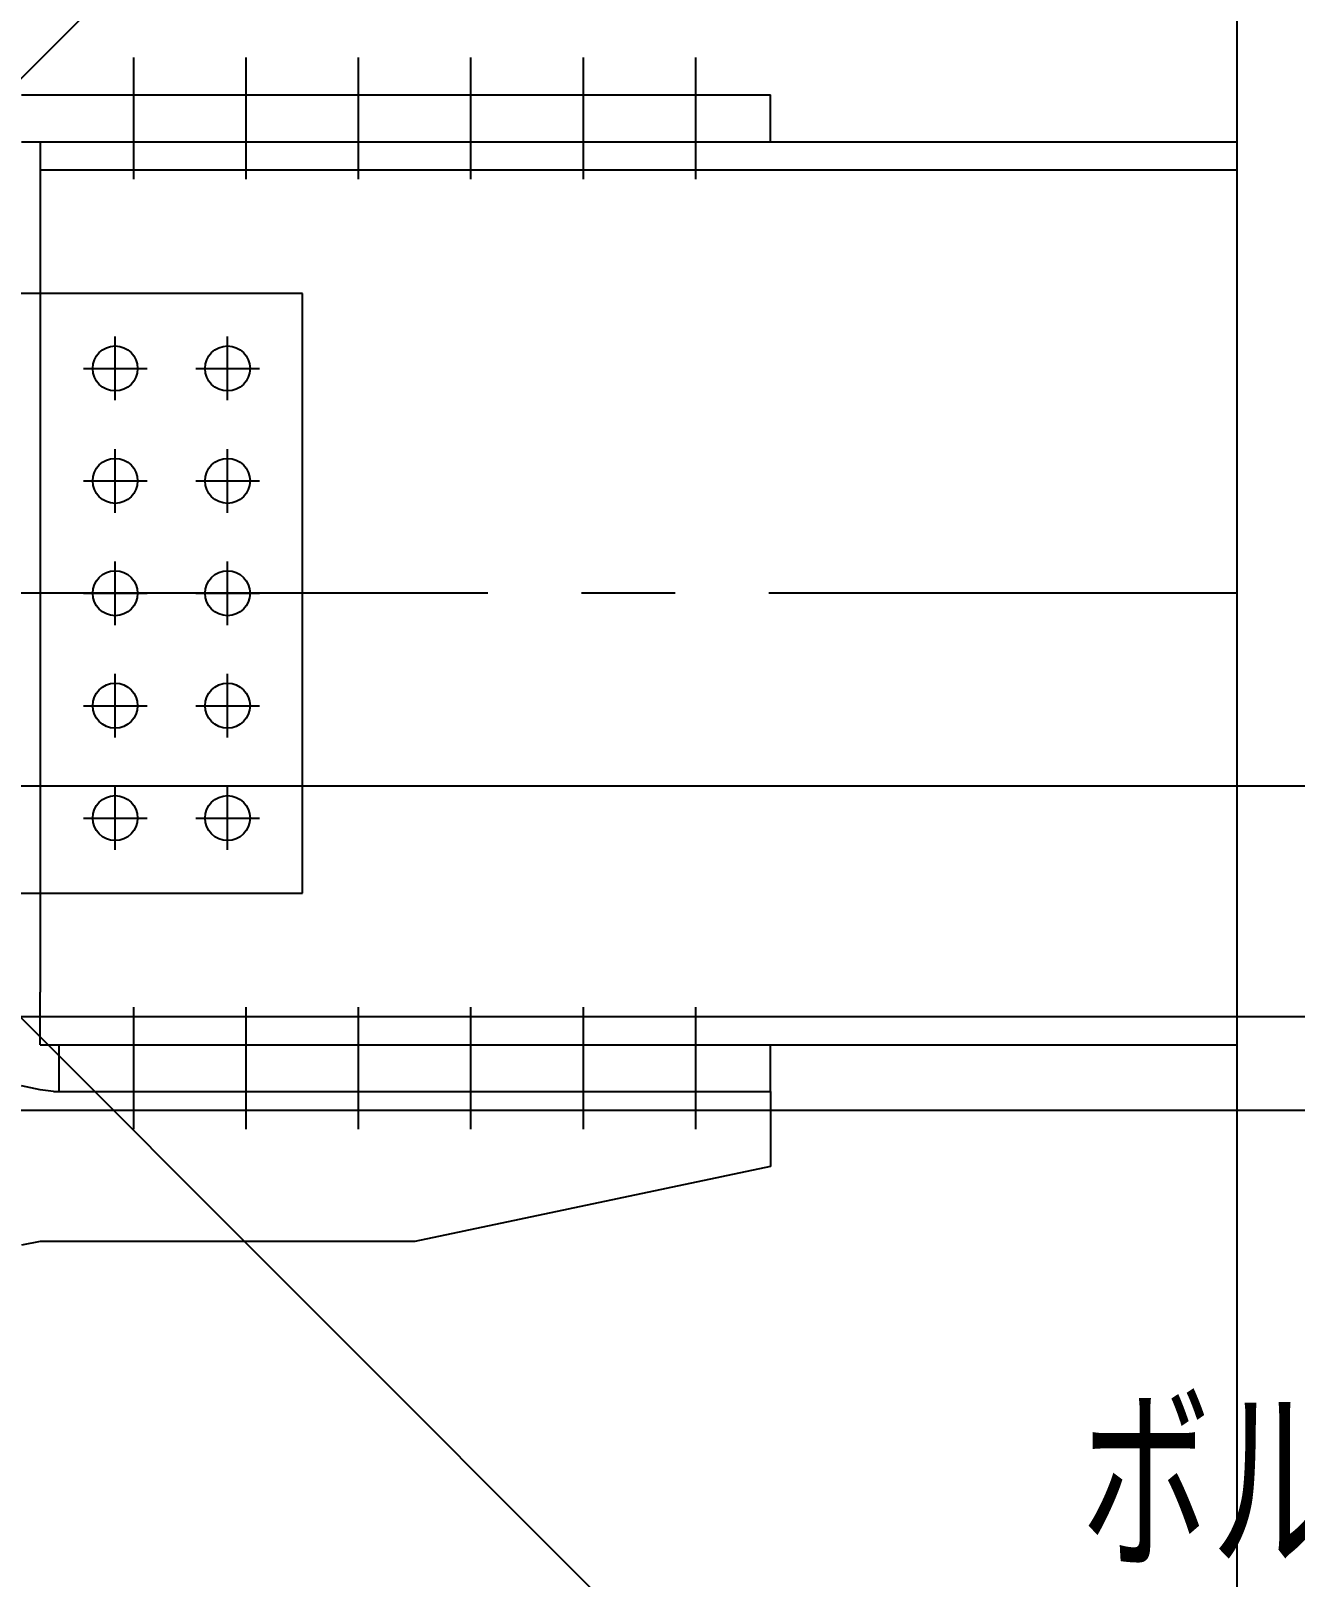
# Model space of a CAD drawing. Extents: x -668440 to 1010955, y -1678500 to 210463.
# Drawn here: x -387504 to -380753, y -899570 to -891317 of the extents above; entities that cross this region are included whole.
import ezdxf
from ezdxf.enums import TextEntityAlignment as Align

# ---------------------------------------------------------------- set-up
doc = ezdxf.new("R2010")
doc.units = 0
doc.header["$MEASUREMENT"] = 0
doc.linetypes.add('CENTER', pattern=[2, 1.25, -0.25, 0.25, -0.25])
doc.layers.get('0').update_dxf_attribs({"color": 3, "linetype": 'CONTINUOUS'})
doc.layers.add('00_ADDL', color=253, linetype='CONTINUOUS', plot=False)
for name, color, linetype in [('100', 5, 'CENTER'), ('_1-B_TXT1', 3, 'CONTINUOUS'), ('BEAM_H-482x300x11x15x13', 7, 'CONTINUOUS'), ('BOLT', 4, 'CONTINUOUS'), ('C400-R25-6M22_d', 7, 'CONTINUOUS'), ('SH400-12-5-5-M22@60(0.0)', 7, 'CONTINUOUS'), ('SP400-40-60-60-0-0-M22-300-K6-502-320-10-165-TYPE2', 7, 'CONTINUOUS')]:
    doc.layers.add(name, color=color, linetype=linetype)
doc.styles.add('S030', font='simplex.shx', dxfattribs={"width": 0.8, "bigfont": 'extfont2.shx'})

# ---------------------------------------------------------------- blocks, each defined once
blk = doc.blocks.new('剛接合部C1Y')
at = {"layer": '00_ADDL'}
for p, q in [((-206976.2444, -393132.59222), (-205176.2444, -394932.59222)), ((-205176.2444, -393132.59222), (-206976.2444, -394932.59222)), ((-205915.2444, -394282.59222), (-203033.16853, -394282.59222)), ((-205915.2444, -394332.59222), (-203033.16853, -394332.59222))]:
    blk.add_line(p, q, dxfattribs=at)
at = {"layer": '00_ADDL', "transparency": 33554661}
blk.add_line((-204311.2444, -394159.59222), (-206271.53713, -394159.59222), dxfattribs=at)
at = {"layer": '00_ADDL'}
blk.add_lwpolyline([(-206976.2444, -394932.59222), (-206976.2444, -393132.59222), (-205176.2444, -393132.59222), (-205176.2444, -394932.59222)], close=True, dxfattribs=at)
at = {"layer": '100', "linetype": 'CENTER', "ltscale": 200}
blk.add_line((-203176.2444, -394056.59222), (-208976.2444, -394056.59222), dxfattribs=at)
at = {"layer": 'BEAM_H-482x300x11x15x13'}
for p, q in [((-205815.2444, -393815.59222), (-205815.2444, -393830.59222)), ((-205815.2444, -393815.59222), (-205176.2444, -393815.59222)), ((-205815.2444, -393815.59222), (-205815.2444, -393815.59222)), ((-205815.2444, -393830.59222), (-205815.2444, -393831.59222)), ((-205815.2444, -393830.59222), (-205815.2444, -393830.59222)), ((-205815.2444, -393830.59222), (-205176.2444, -393830.59222)), ((-205815.2444, -393831.59222), (-205815.2444, -393836.59222)), ((-205815.2444, -393836.59222), (-205815.2444, -393843.59222)), ((-205815.2444, -393843.59222), (-205815.2444, -394269.59222)), ((-205815.2444, -393843.59222), (-205815.2444, -393843.59222)), ((-205815.2444, -394269.59222), (-205815.2444, -394269.59222)), ((-205815.2444, -394275.59222), (-205815.2444, -394269.59222)), ((-205815.2444, -394280.59222), (-205815.2444, -394275.59222)), ((-205815.2444, -394282.59222), (-205815.2444, -394280.59222)), ((-205815.2444, -394282.59222), (-205815.2444, -394282.59222)), ((-205815.2444, -394282.59222), (-205176.2444, -394282.59222)), ((-205815.2444, -394297.59222), (-205815.2444, -394282.59222)), ((-205815.2444, -394297.59222), (-205176.2444, -394297.59222)), ((-205815.2444, -394297.59222), (-205815.2444, -394297.59222))]:
    blk.add_line(p, q, dxfattribs=at)
at = {"layer": 'BOLT'}
for p, q in [((-205765.2444, -393810.59222), (-205765.2444, -393770.59222)), ((-205765.2444, -393810.59222), (-205765.2444, -393770.59222)), ((-205705.2444, -393810.59222), (-205705.2444, -393770.59222)), ((-205705.2444, -393810.59222), (-205705.2444, -393770.59222)), ((-205645.2444, -393810.59222), (-205645.2444, -393770.59222)), ((-205645.2444, -393810.59222), (-205645.2444, -393770.59222)), ((-205585.2444, -393810.59222), (-205585.2444, -393770.59222)), ((-205585.2444, -393810.59222), (-205585.2444, -393770.59222)), ((-205525.2444, -393810.59222), (-205525.2444, -393770.59222)), ((-205525.2444, -393810.59222), (-205525.2444, -393770.59222)), ((-205465.2444, -393810.59222), (-205465.2444, -393770.59222)), ((-205465.2444, -393810.59222), (-205465.2444, -393770.59222)), ((-205765.2444, -393835.59222), (-205765.2444, -393795.59222)), ((-205765.2444, -393835.59222), (-205765.2444, -393795.59222)), ((-205705.2444, -393835.59222), (-205705.2444, -393795.59222)), ((-205705.2444, -393835.59222), (-205705.2444, -393795.59222)), ((-205645.2444, -393835.59222), (-205645.2444, -393795.59222)), ((-205645.2444, -393835.59222), (-205645.2444, -393795.59222)), ((-205585.2444, -393835.59222), (-205585.2444, -393795.59222)), ((-205585.2444, -393835.59222), (-205585.2444, -393795.59222)), ((-205525.2444, -393835.59222), (-205525.2444, -393795.59222)), ((-205525.2444, -393835.59222), (-205525.2444, -393795.59222)), ((-205465.2444, -393835.59222), (-205465.2444, -393795.59222)), ((-205465.2444, -393835.59222), (-205465.2444, -393795.59222)), ((-205775.2444, -393953.59222), (-205775.2444, -393919.59222)), ((-205715.2444, -393953.59222), (-205715.2444, -393919.59222)), ((-205792.2444, -393936.59222), (-205758.2444, -393936.59222)), ((-205775.2444, -393936.59222), (-205775.2444, -393936.59222)), ((-205732.2444, -393936.59222), (-205698.2444, -393936.59222)), ((-205715.2444, -393936.59222), (-205715.2444, -393936.59222)), ((-205775.2444, -394013.59222), (-205775.2444, -393979.59222)), ((-205715.2444, -394013.59222), (-205715.2444, -393979.59222)), ((-205792.2444, -393996.59222), (-205758.2444, -393996.59222)), ((-205775.2444, -393996.59222), (-205775.2444, -393996.59222)), ((-205732.2444, -393996.59222), (-205698.2444, -393996.59222)), ((-205715.2444, -393996.59222), (-205715.2444, -393996.59222)), ((-205775.2444, -394073.59222), (-205775.2444, -394039.59222)), ((-205715.2444, -394073.59222), (-205715.2444, -394039.59222)), ((-205792.2444, -394056.59222), (-205758.2444, -394056.59222)), ((-205775.2444, -394056.59222), (-205775.2444, -394056.59222)), ((-205732.2444, -394056.59222), (-205698.2444, -394056.59222)), ((-205715.2444, -394056.59222), (-205715.2444, -394056.59222)), ((-205775.2444, -394133.59222), (-205775.2444, -394099.59222)), ((-205715.2444, -394133.59222), (-205715.2444, -394099.59222)), ((-205792.2444, -394116.59222), (-205758.2444, -394116.59222)), ((-205775.2444, -394116.59222), (-205775.2444, -394116.59222)), ((-205732.2444, -394116.59222), (-205698.2444, -394116.59222)), ((-205715.2444, -394116.59222), (-205715.2444, -394116.59222)), ((-205775.2444, -394193.59222), (-205775.2444, -394159.59222)), ((-205715.2444, -394193.59222), (-205715.2444, -394159.59222)), ((-205792.2444, -394176.59222), (-205758.2444, -394176.59222)), ((-205775.2444, -394176.59222), (-205775.2444, -394176.59222)), ((-205732.2444, -394176.59222), (-205698.2444, -394176.59222)), ((-205715.2444, -394176.59222), (-205715.2444, -394176.59222)), ((-205765.2444, -394317.59222), (-205765.2444, -394277.59222)), ((-205765.2444, -394317.59222), (-205765.2444, -394277.59222)), ((-205705.2444, -394317.59222), (-205705.2444, -394277.59222)), ((-205705.2444, -394317.59222), (-205705.2444, -394277.59222)), ((-205645.2444, -394317.59222), (-205645.2444, -394277.59222)), ((-205645.2444, -394317.59222), (-205645.2444, -394277.59222)), ((-205585.2444, -394317.59222), (-205585.2444, -394277.59222)), ((-205585.2444, -394317.59222), (-205585.2444, -394277.59222)), ((-205525.2444, -394317.59222), (-205525.2444, -394277.59222)), ((-205525.2444, -394317.59222), (-205525.2444, -394277.59222)), ((-205465.2444, -394317.59222), (-205465.2444, -394277.59222)), ((-205465.2444, -394317.59222), (-205465.2444, -394277.59222)), ((-205765.2444, -394342.59222), (-205765.2444, -394302.59222)), ((-205765.2444, -394342.59222), (-205765.2444, -394302.59222)), ((-205705.2444, -394342.59222), (-205705.2444, -394302.59222)), ((-205705.2444, -394342.59222), (-205705.2444, -394302.59222)), ((-205645.2444, -394342.59222), (-205645.2444, -394302.59222)), ((-205645.2444, -394342.59222), (-205645.2444, -394302.59222)), ((-205585.2444, -394342.59222), (-205585.2444, -394302.59222)), ((-205585.2444, -394342.59222), (-205585.2444, -394302.59222)), ((-205525.2444, -394342.59222), (-205525.2444, -394302.59222)), ((-205525.2444, -394342.59222), (-205525.2444, -394302.59222)), ((-205465.2444, -394342.59222), (-205465.2444, -394302.59222)), ((-205465.2444, -394342.59222), (-205465.2444, -394302.59222))]:
    blk.add_line(p, q, dxfattribs=at)
at = {"layer": 'C400-R25-6M22_d'}
for p, q in [((-205805.2444, -394322.59222), (-205805.2444, -394297.59222)), ((-205805.2444, -394297.59222), (-205805.2444, -394297.59222)), ((-205805.2444, -394297.59222), (-205425.2444, -394297.59222)), ((-205425.2444, -394322.59222), (-205425.2444, -394297.59222)), ((-205425.2444, -394297.59222), (-205425.2444, -394297.59222)), ((-205815.2444, -394321.59222), (-205825.2444, -394319.59222)), ((-205808.2444, -394322.59222), (-205815.2444, -394321.59222)), ((-205815.2444, -394321.59222), (-205815.2444, -394321.59222)), ((-205808.2444, -394322.59222), (-205808.2444, -394322.59222)), ((-205808.2444, -394322.59222), (-205425.2444, -394322.59222)), ((-205805.2444, -394322.59222), (-205805.2444, -394322.59222)), ((-205805.2444, -394322.59222), (-205425.2444, -394322.59222)), ((-205425.2444, -394322.59222), (-205425.2444, -394322.59222)), ((-205425.2444, -394322.59222), (-205425.2444, -394362.59222)), ((-205425.2444, -394362.59222), (-205615.2444, -394402.59222)), ((-205425.2444, -394362.59222), (-205425.2444, -394362.59222)), ((-205815.2444, -394402.59222), (-205825.2444, -394404.59222)), ((-205807.2444, -394402.59222), (-205815.2444, -394402.59222)), ((-205815.2444, -394402.59222), (-205815.2444, -394402.59222)), ((-205807.2444, -394402.59222), (-205807.2444, -394402.59222)), ((-205615.2444, -394402.59222), (-205807.2444, -394402.59222)), ((-205615.2444, -394402.59222), (-205615.2444, -394402.59222))]:
    blk.add_line(p, q, dxfattribs=at)
at = {"layer": 'SH400-12-5-5-M22@60(0.0)'}
for p, q in [((-205675.2444, -393896.59222), (-205835.2444, -393896.59222)), ((-205675.2444, -394216.59222), (-205675.2444, -393896.59222)), ((-205675.2444, -393896.59222), (-205675.2444, -393896.59222)), ((-205835.2444, -394216.59222), (-205675.2444, -394216.59222)), ((-205675.2444, -394216.59222), (-205675.2444, -394216.59222))]:
    blk.add_line(p, q, dxfattribs=at)
for centre in [(-205775.2444, -393936.59222), (-205715.2444, -393936.59222), (-205775.2444, -393996.59222), (-205715.2444, -393996.59222), (-205775.2444, -394056.59222), (-205715.2444, -394056.59222), (-205775.2444, -394116.59222), (-205715.2444, -394116.59222), (-205775.2444, -394176.59222), (-205715.2444, -394176.59222)]:
    blk.add_circle(centre, 12, dxfattribs=at)
at = {"layer": 'SP400-40-60-60-0-0-M22-300-K6-502-320-10-165-TYPE2'}
for p, q in [((-205825.2444, -393790.59222), (-205425.2444, -393790.59222)), ((-205425.2444, -393790.59222), (-205425.2444, -393790.59222)), ((-205425.2444, -393815.59222), (-205425.2444, -393790.59222)), ((-205825.2444, -393815.59222), (-205425.2444, -393815.59222)), ((-205425.2444, -393815.59222), (-205425.2444, -393815.59222))]:
    blk.add_line(p, q, dxfattribs=at)
at = {"layer": '_1-B_TXT1', "color": 3, "style": 'S030', "width": 0.7}
blk.add_text('ボルト締結用切欠', height=90, dxfattribs=at).set_placement((-205259.6798, -394532.9985), align=Align.MIDDLE_LEFT)

msp = doc.modelspace()

# ---------------------------------------------------------------- block references
at = {"xscale": 10, "yscale": 10, "zscale": 10}
msp.add_blockref('剛接合部C1Y', (1670698.6842, 3046247.35843, 5600), dxfattribs=at)

doc.saveas('drawing.dxf')
